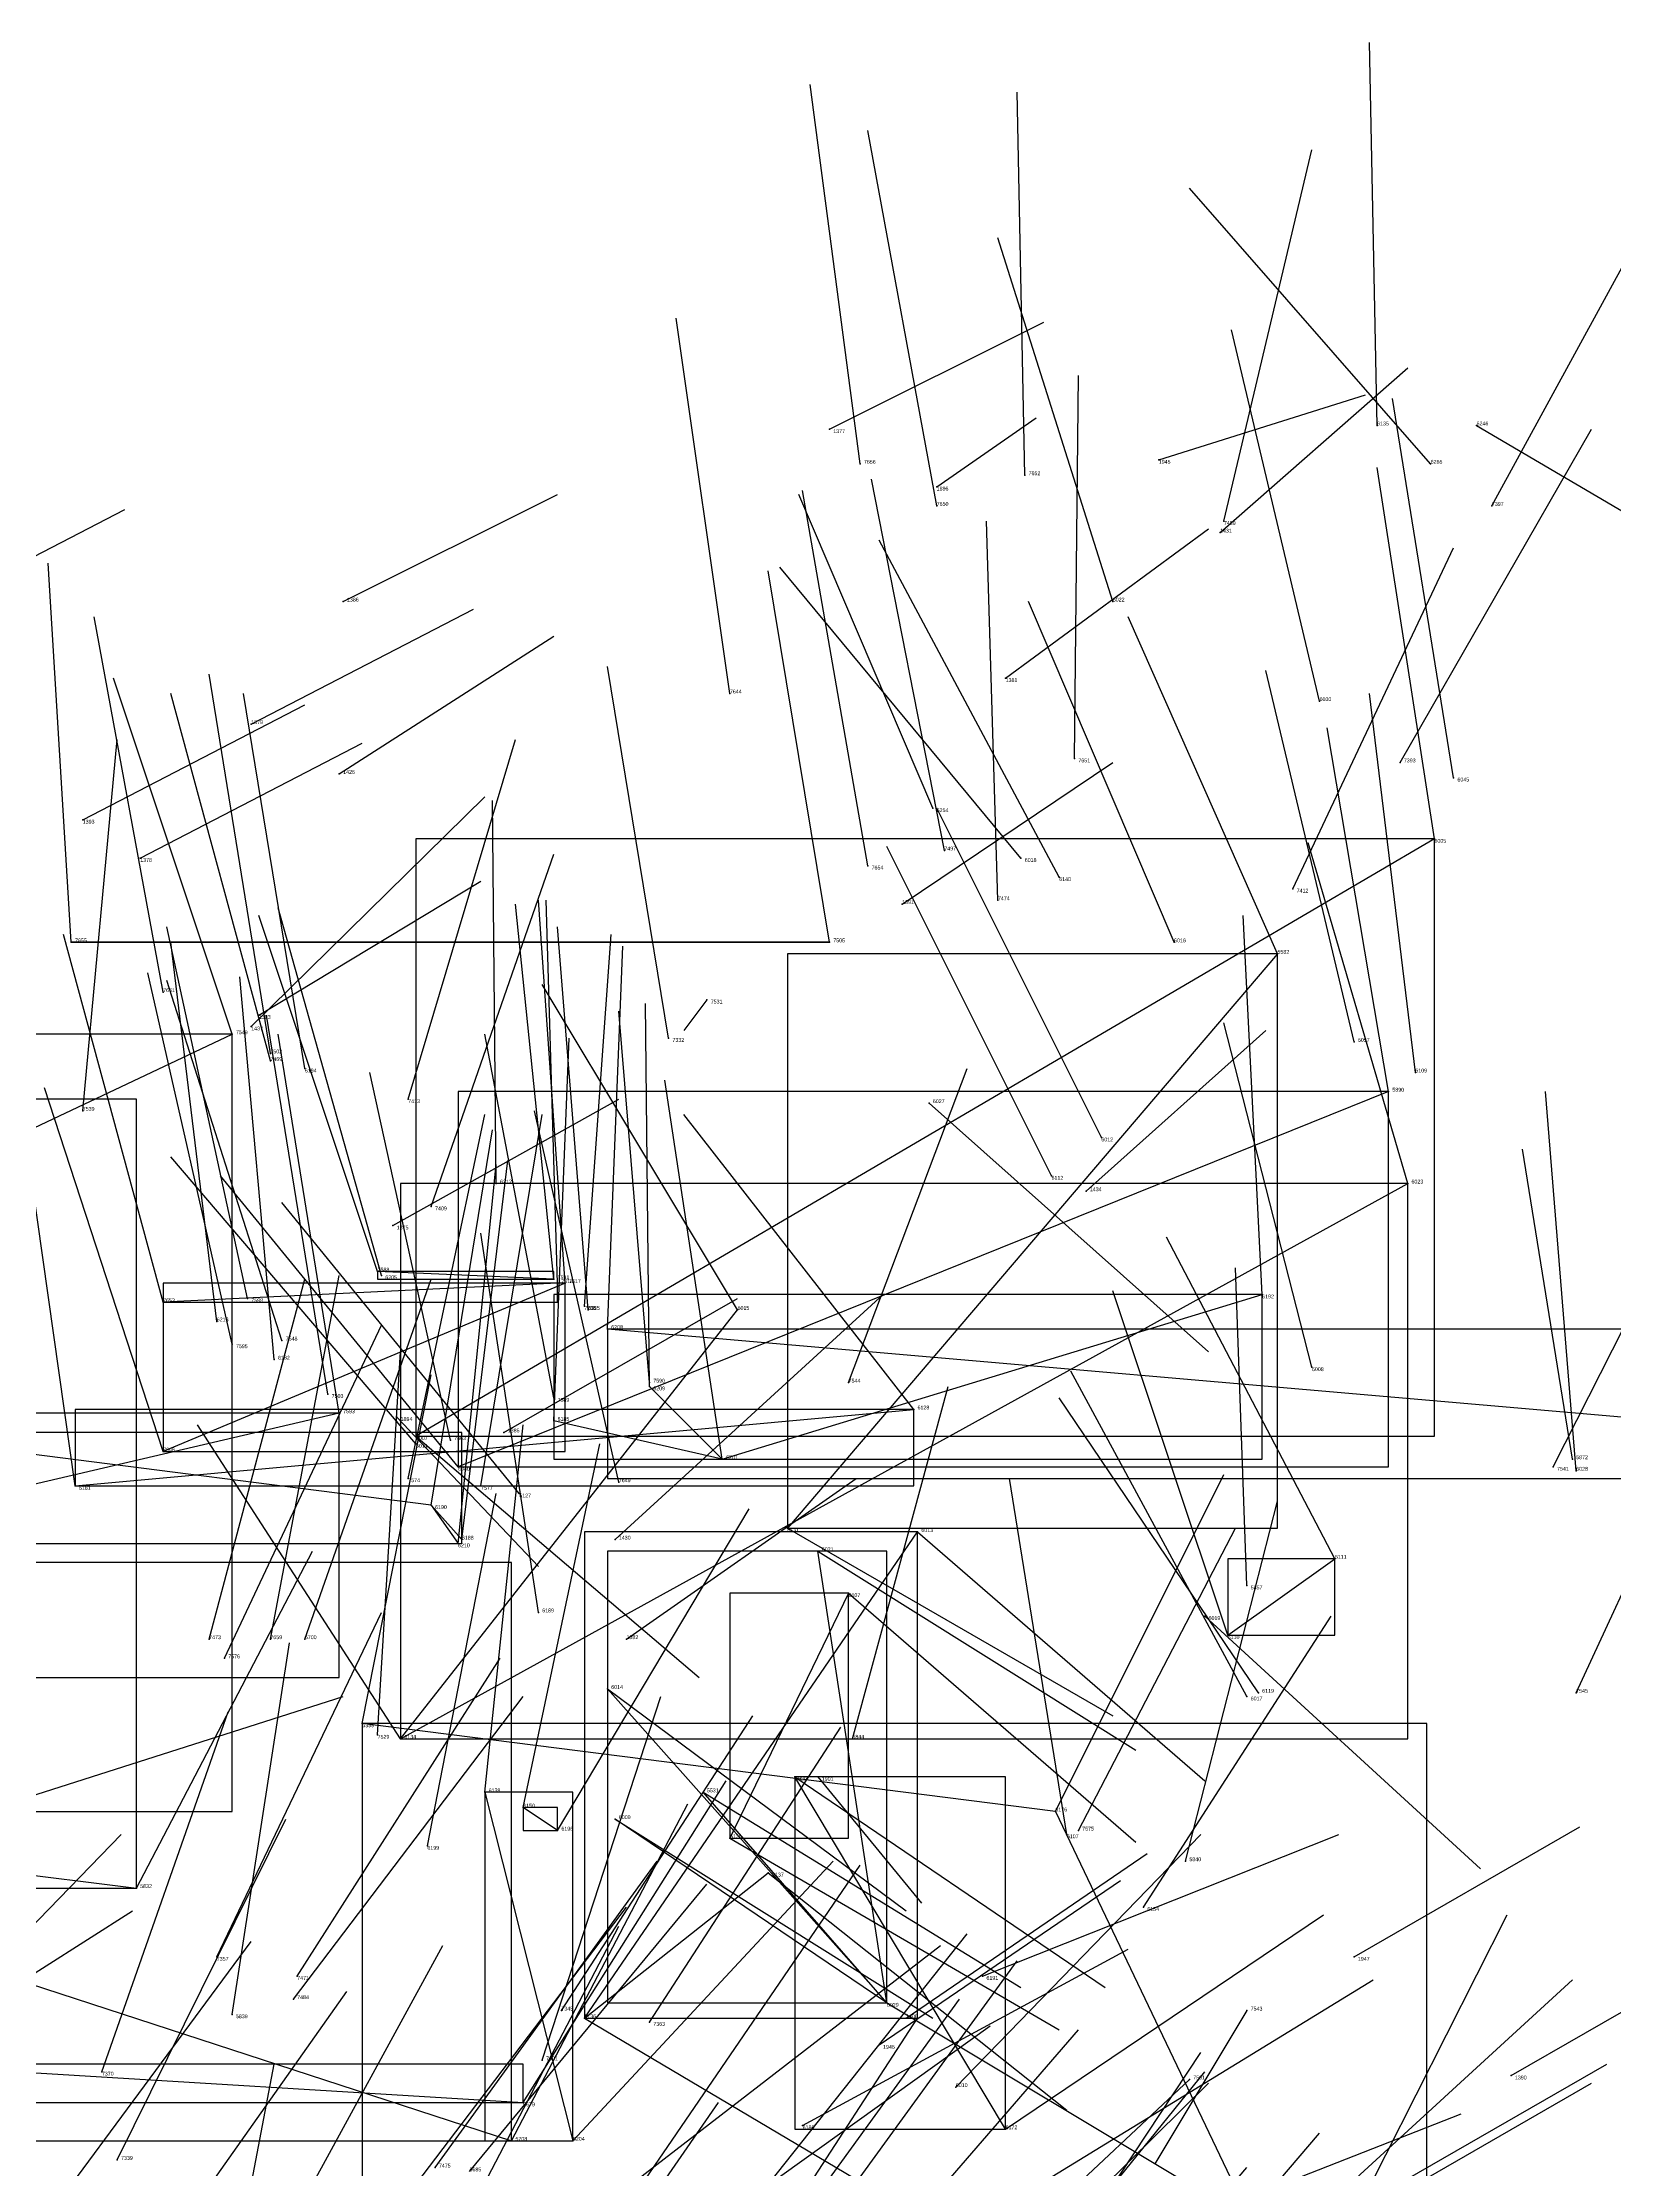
# Model space of a CAD drawing. Extents: x 59.1 to 70.8, y 600.3 to 605.1.
# Drawn here: x 66.531 to 66.941, y 604.543 to 605.099 of the extents above; entities that cross this region are included whole.
import ezdxf

# ---------------------------------------------------------------- set-up
doc = ezdxf.new("R2010")
doc.units = 0
for name, color, linetype in [('Clients', 3, 'CONTINUOUS'), ('Facilities', 3, 'CONTINUOUS'), ('Facilities_lines', 3, 'CONTINUOUS'), ('Min_max_boxes', 1, 'CONTINUOUS'), ('Normals', 1, 'CONTINUOUS'), ('Source_points', 5, 'CONTINUOUS'), ('Text', 3, 'CONTINUOUS')]:
    doc.layers.add(name, color=color, linetype=linetype)

msp = doc.modelspace()

# ---------------------------------------------------------------- linework, layer by layer
at = {"layer": 'Clients', "color": 5}
for p in [(66.736, 604.864, 458.919), (66.58, 604.84, 458.878), (66.887, 604.801, 457.676), (66.618, 604.778, 458.905), (66.562, 604.77, 459.117), (66.849, 604.772, 458.069), (66.712, 604.768, 457.969), (66.678, 604.763, 458.354), (66.689, 604.748, 458.277), (66.758, 604.742, 457.59), (66.664, 604.739, 458.343), (66.562, 604.731, 459.134), (66.628, 604.735, 457.861), (66.639, 604.727, 457.784), (66.725, 604.711, 457.749), (66.759, 604.71, 457.887), (66.639, 604.707, 458.282), (66.64, 604.708, 458.428), (66.733, 604.705, 457.818), (66.868, 604.703, 457.577), (66.678, 604.669, 457.972), (66.614, 604.66, 457.09), (66.703, 604.642, 457.814), (66.727, 604.646, 457.916), (66.656, 604.638, 457.341), (66.68, 604.635, 457.84), (66.71, 604.63, 457.738), (66.72, 604.621, 457.662), (66.555, 604.617, 453.558), (66.656, 604.561, 453.437), (66.653, 604.551, 453.489), (66.669, 604.551, 457.04)]:
    msp.add_point(p, dxfattribs=at)
at = {"layer": 'Facilities', "color": 3}
for p in [(66.736, 604.998, 451.329), (66.879, 604.999, 457.207), (66.905, 604.999, 456.737), (66.744, 604.989, 459.204), (66.822, 604.99, 451.217), (66.893, 604.989, 456.821), (66.764, 604.983, 449.391), (66.787, 604.986, 459.148), (66.764, 604.978, 459.133), (66.909, 604.978, 460.563), (66.838, 604.971, 451.616), (66.839, 604.974, 459.266), (66.609, 604.953, 451.269), (66.81, 604.953, 457.862), (66.782, 604.933, 451.39), (66.71, 604.929, 459.122), (66.864, 604.927, 457.802), (66.585, 604.921, 451.391), (66.8, 604.912, 459.073), (66.885, 604.911, 460.599), (66.608, 604.908, 451.47), (66.899, 604.907, 457.836), (66.763, 604.899, 456.828), (66.541, 604.896, 451.398), (66.766, 604.888, 458.997), (66.894, 604.891, 457.75), (66.556, 604.886, 451.32), (66.746, 604.884, 459.056), (66.786, 604.886, 457.786), (66.796, 604.881, 457.869), (66.857, 604.878, 460.451), (66.755, 604.874, 451.368), (66.78, 604.875, 459.036), (66.538, 604.864, 459.348), (66.826, 604.864, 457.723), (66.853, 604.861, 457.683), (66.562, 604.851, 459.279), (66.704, 604.849, 462.872), (66.585, 604.842, 451.929), (66.587, 604.845, 451.463), (66.694, 604.839, 458.846), (66.873, 604.838, 457.798), (66.59, 604.835, 458.478), (66.59, 604.833, 459.048), (66.599, 604.831, 458.405), (66.889, 604.83, 457.194), (66.541, 604.82, 462.613), (66.626, 604.823, 460.327), (66.762, 604.822, 457.715), (66.882, 604.825, 457.72), (66.807, 604.813, 457.676), (66.794, 604.803, 457.647), (66.649, 604.801, 458.264), (66.803, 604.799, 451.655), (66.632, 604.795, 460.306), (66.622, 604.79, 451.461), (66.619, 604.777, 458.116), (66.664, 604.776, 458.729), (66.584, 604.771, 458.677), (66.665, 604.775, 458.583), (66.667, 604.775, 458.509), (66.576, 604.765, 458.395), (66.672, 604.769, 458.801), (66.673, 604.768, 458.431), (66.58, 604.759, 458.56), (66.593, 604.76, 459.042), (66.591, 604.755, 458.161), (66.862, 604.753, 457.68), (66.689, 604.749, 458.859), (66.741, 604.749, 462.588), (66.605, 604.746, 458.482), (66.664, 604.745, 458.933), (66.608, 604.741, 458.517), (66.623, 604.74, 449.195), (66.628, 604.733, 457.941), (66.637, 604.734, 459.031), (66.651, 604.736, 451.434), (66.708, 604.729, 458.123), (66.925, 604.727, 462.645), (66.93, 604.729, 453.909), (66.931, 604.726, 457.866), (66.539, 604.722, 458.237), (66.626, 604.724, 462.088), (66.645, 604.722, 462.101), (66.655, 604.72, 457.711), (66.681, 604.723, 459.095), (66.632, 604.717, 458.359), (66.68, 604.708, 451.801), (66.741, 604.694, 457.889), (66.845, 604.696, 453.917), (66.66, 604.689, 458.127), (66.834, 604.688, 457.68), (66.574, 604.682, 459.552), (66.59, 604.682, 459.481), (66.599, 604.682, 454.266), (66.683, 604.682, 451.444), (66.84, 604.683, 457.536), (66.578, 604.677, 462.013), (66.845, 604.667, 457.74), (66.848, 604.668, 457.679), (66.931, 604.668, 462.524), (66.618, 604.657, 458.526), (66.624, 604.656, 457.645), (66.742, 604.656, 453.908), (66.646, 604.642, 457.417), (66.733, 604.646, 449.17), (66.795, 604.637, 457.285), (66.665, 604.632, 457.268), (66.798, 604.631, 457.57), (66.801, 604.632, 462.238), (66.631, 604.628, 457.097), (66.829, 604.624, 453.914), (66.818, 604.612, 457.49), (66.576, 604.599, 461.682), (66.873, 604.599, 451.257), (66.597, 604.594, 459.907), (66.776, 604.594, 457.102), (66.596, 604.588, 459.752), (66.751, 604.587, 457.504), (66.58, 604.584, 453.554), (66.666, 604.585, 461.951), (66.672, 604.583, 457.607), (66.689, 604.582, 461.956), (66.756, 604.583, 451.469), (66.845, 604.585, 462.682), (66.749, 604.576, 451.468), (66.661, 604.572, 458.521), (66.546, 604.569, 461.425), (66.769, 604.565, 457.425), (66.83, 604.567, 458.952), (66.914, 604.568, 451.202), (66.729, 604.555, 457.484), (66.782, 604.554, 457.277), (66.55, 604.546, 461.582), (66.633, 604.544, 459.668)]:
    msp.add_point(p, dxfattribs=at)
at = {"layer": 'Facilities_lines', "color": 3}
for p, q in [((66.894, 604.891, 457.75), (66.628, 604.735, 457.861)), ((66.538, 604.864, 459.348), (66.736, 604.864, 458.919)), ((66.853, 604.861, 457.683), (66.725, 604.711, 457.749)), ((66.15, 604.637, 458.884), (66.58, 604.84, 458.878)), ((66.882, 604.825, 457.72), (66.639, 604.727, 457.784)), ((66.624, 604.656, 457.645), (66.887, 604.801, 457.676)), ((66.664, 604.776, 458.729), (66.618, 604.778, 458.905)), ((66.667, 604.775, 458.509), (66.562, 604.731, 459.134)), ((66.665, 604.775, 458.583), (66.562, 604.77, 459.117)), ((66.708, 604.729, 458.123), (66.849, 604.772, 458.069)), ((66.624, 604.656, 457.645), (66.712, 604.768, 457.969)), ((67.127, 604.724, 458.136), (66.678, 604.763, 458.354)), ((66.708, 604.729, 458.123), (66.689, 604.748, 458.277)), ((66.539, 604.722, 458.237), (66.758, 604.742, 457.59)), ((66.608, 604.741, 458.517), (66.312, 604.672, 458.469)), ((66.708, 604.729, 458.123), (66.664, 604.739, 458.343)), ((66.632, 604.717, 458.359), (66.483, 604.736, 458.303)), ((66.632, 604.717, 458.359), (66.64, 604.708, 458.428)), ((66.632, 604.717, 458.359), (66.639, 604.707, 458.282)), ((66.672, 604.583, 457.607), (66.759, 604.71, 457.887)), ((66.751, 604.587, 457.504), (66.733, 604.705, 457.818)), ((66.84, 604.683, 457.536), (66.868, 604.703, 457.577)), ((66.19, 604.702, 453.788), (66.653, 604.551, 453.489)), ((66.741, 604.694, 457.889), (66.71, 604.63, 457.738)), ((66.751, 604.587, 457.504), (66.678, 604.669, 457.972)), ((66.795, 604.637, 457.285), (66.614, 604.66, 457.09)), ((66.23, 604.657, 453.859), (66.555, 604.617, 453.558)), ((66.646, 604.642, 457.417), (66.669, 604.551, 457.04)), ((66.751, 604.587, 457.504), (66.703, 604.642, 457.814)), ((66.782, 604.554, 457.277), (66.727, 604.646, 457.916)), ((66.665, 604.632, 457.268), (66.656, 604.638, 457.341)), ((66.795, 604.637, 457.285), (66.892, 604.434, 456.658)), ((66.751, 604.587, 457.504), (66.68, 604.635, 457.84)), ((66.672, 604.583, 457.607), (66.72, 604.621, 457.662)), ((66.491, 604.571, 453.6), (66.656, 604.561, 453.437))]:
    msp.add_line(p, q, dxfattribs=at)
at = {"layer": 'Min_max_boxes', "color": 1}
for p, q in [((66.894, 604.891, 457.75), (66.628, 604.891, 457.75)), ((66.628, 604.891, 457.75), (66.628, 604.735, 457.75)), ((66.894, 604.891, 457.861), (66.628, 604.891, 457.861)), ((66.628, 604.891, 457.861), (66.628, 604.735, 457.861)), ((66.628, 604.891, 457.75), (66.628, 604.891, 457.861)), ((66.894, 604.735, 457.75), (66.894, 604.891, 457.75)), ((66.894, 604.735, 457.861), (66.894, 604.891, 457.861)), ((66.894, 604.891, 457.75), (66.894, 604.891, 457.861)), ((66.538, 604.864, 458.919), (66.736, 604.864, 458.919)), ((66.736, 604.864, 458.919), (66.538, 604.864, 458.919)), ((66.538, 604.864, 458.919), (66.538, 604.864, 458.919)), ((66.538, 604.864, 459.348), (66.736, 604.864, 459.348)), ((66.736, 604.864, 459.348), (66.538, 604.864, 459.348)), ((66.538, 604.864, 459.348), (66.538, 604.864, 459.348)), ((66.538, 604.864, 458.919), (66.538, 604.864, 459.348)), ((66.538, 604.864, 458.919), (66.538, 604.864, 459.348)), ((66.736, 604.864, 458.919), (66.736, 604.864, 458.919)), ((66.736, 604.864, 459.348), (66.736, 604.864, 459.348)), ((66.736, 604.864, 458.919), (66.736, 604.864, 459.348)), ((66.736, 604.864, 458.919), (66.736, 604.864, 459.348)), ((66.853, 604.861, 457.683), (66.725, 604.861, 457.683)), ((66.725, 604.861, 457.683), (66.725, 604.711, 457.683)), ((66.853, 604.861, 457.749), (66.725, 604.861, 457.749)), ((66.725, 604.861, 457.749), (66.725, 604.711, 457.749)), ((66.725, 604.861, 457.683), (66.725, 604.861, 457.749)), ((66.853, 604.711, 457.683), (66.853, 604.861, 457.683)), ((66.853, 604.711, 457.749), (66.853, 604.861, 457.749)), ((66.853, 604.861, 457.683), (66.853, 604.861, 457.749)), ((66.58, 604.84, 458.878), (66.15, 604.84, 458.878)), ((66.58, 604.84, 458.884), (66.15, 604.84, 458.884)), ((66.58, 604.637, 458.878), (66.58, 604.84, 458.878)), ((66.58, 604.637, 458.884), (66.58, 604.84, 458.884)), ((66.58, 604.84, 458.878), (66.58, 604.84, 458.884)), ((66.555, 604.823, 453.558), (66.075, 604.823, 453.558)), ((66.555, 604.823, 453.934), (66.075, 604.823, 453.934)), ((66.555, 604.617, 453.558), (66.555, 604.823, 453.558)), ((66.555, 604.617, 453.934), (66.555, 604.823, 453.934)), ((66.555, 604.823, 453.558), (66.555, 604.823, 453.934)), ((66.882, 604.825, 457.72), (66.639, 604.825, 457.72)), ((66.639, 604.825, 457.72), (66.639, 604.727, 457.72)), ((66.882, 604.825, 457.784), (66.639, 604.825, 457.784)), ((66.639, 604.825, 457.784), (66.639, 604.727, 457.784)), ((66.639, 604.825, 457.72), (66.639, 604.825, 457.784)), ((66.882, 604.727, 457.72), (66.882, 604.825, 457.72)), ((66.882, 604.727, 457.784), (66.882, 604.825, 457.784)), ((66.882, 604.825, 457.72), (66.882, 604.825, 457.784)), ((66.887, 604.801, 457.645), (66.624, 604.801, 457.645)), ((66.624, 604.801, 457.645), (66.624, 604.656, 457.645)), ((66.887, 604.801, 457.969), (66.624, 604.801, 457.969)), ((66.624, 604.801, 457.969), (66.624, 604.656, 457.969)), ((66.624, 604.801, 457.645), (66.624, 604.801, 457.969)), ((66.887, 604.656, 457.645), (66.887, 604.801, 457.645)), ((66.887, 604.656, 457.969), (66.887, 604.801, 457.969)), ((66.887, 604.801, 457.645), (66.887, 604.801, 457.969)), ((66.664, 604.778, 458.729), (66.618, 604.778, 458.729)), ((66.618, 604.778, 458.729), (66.618, 604.776, 458.729)), ((66.664, 604.778, 458.905), (66.618, 604.778, 458.905)), ((66.618, 604.778, 458.905), (66.618, 604.776, 458.905)), ((66.618, 604.778, 458.729), (66.618, 604.778, 458.905)), ((66.618, 604.776, 458.729), (66.664, 604.776, 458.729)), ((66.618, 604.776, 458.905), (66.664, 604.776, 458.905)), ((66.618, 604.776, 458.729), (66.618, 604.776, 458.905)), ((66.664, 604.776, 458.729), (66.664, 604.778, 458.729)), ((66.664, 604.776, 458.905), (66.664, 604.778, 458.905)), ((66.664, 604.778, 458.729), (66.664, 604.778, 458.905)), ((66.664, 604.776, 458.729), (66.664, 604.776, 458.905)), ((66.667, 604.775, 458.509), (66.562, 604.775, 458.509)), ((66.562, 604.775, 458.509), (66.562, 604.731, 458.509)), ((66.667, 604.775, 459.134), (66.562, 604.775, 459.134)), ((66.562, 604.775, 459.134), (66.562, 604.731, 459.134)), ((66.562, 604.775, 458.509), (66.562, 604.775, 459.134)), ((66.665, 604.775, 458.583), (66.562, 604.775, 458.583)), ((66.562, 604.775, 458.583), (66.562, 604.77, 458.583)), ((66.665, 604.775, 459.117), (66.562, 604.775, 459.117)), ((66.562, 604.775, 459.117), (66.562, 604.77, 459.117)), ((66.562, 604.775, 458.583), (66.562, 604.775, 459.117)), ((66.562, 604.77, 458.583), (66.665, 604.77, 458.583)), ((66.562, 604.77, 459.117), (66.665, 604.77, 459.117)), ((66.562, 604.77, 458.583), (66.562, 604.77, 459.117)), ((66.849, 604.772, 458.069), (66.664, 604.772, 458.069)), ((66.664, 604.772, 458.069), (66.664, 604.729, 458.069)), ((66.849, 604.772, 458.343), (66.664, 604.772, 458.343)), ((66.664, 604.772, 458.343), (66.664, 604.729, 458.343)), ((66.664, 604.772, 458.069), (66.664, 604.772, 458.343)), ((66.665, 604.77, 458.583), (66.665, 604.775, 458.583)), ((66.665, 604.77, 459.117), (66.665, 604.775, 459.117)), ((66.665, 604.775, 458.583), (66.665, 604.775, 459.117)), ((66.665, 604.77, 458.583), (66.665, 604.77, 459.117)), ((66.667, 604.731, 458.509), (66.667, 604.775, 458.509)), ((66.667, 604.731, 459.134), (66.667, 604.775, 459.134)), ((66.667, 604.775, 458.509), (66.667, 604.775, 459.134)), ((66.849, 604.729, 458.069), (66.849, 604.772, 458.069)), ((66.849, 604.729, 458.343), (66.849, 604.772, 458.343)), ((66.849, 604.772, 458.069), (66.849, 604.772, 458.343)), ((67.127, 604.763, 458.136), (66.678, 604.763, 458.136)), ((66.678, 604.763, 458.136), (66.678, 604.724, 458.136)), ((67.127, 604.763, 458.354), (66.678, 604.763, 458.354)), ((66.678, 604.763, 458.354), (66.678, 604.724, 458.354)), ((66.678, 604.763, 458.136), (66.678, 604.763, 458.354)), ((66.758, 604.742, 457.59), (66.539, 604.742, 457.59)), ((66.539, 604.742, 457.59), (66.539, 604.722, 457.59)), ((66.758, 604.742, 458.237), (66.539, 604.742, 458.237)), ((66.539, 604.742, 458.237), (66.539, 604.722, 458.237)), ((66.539, 604.742, 457.59), (66.539, 604.742, 458.237)), ((66.758, 604.722, 457.59), (66.758, 604.742, 457.59)), ((66.758, 604.722, 458.237), (66.758, 604.742, 458.237)), ((66.758, 604.742, 457.59), (66.758, 604.742, 458.237)), ((66.608, 604.741, 458.469), (66.312, 604.741, 458.469)), ((66.608, 604.741, 458.517), (66.312, 604.741, 458.517)), ((66.608, 604.672, 458.469), (66.608, 604.741, 458.469)), ((66.608, 604.672, 458.517), (66.608, 604.741, 458.517)), ((66.608, 604.741, 458.469), (66.608, 604.741, 458.517)), ((66.64, 604.736, 458.282), (66.483, 604.736, 458.282)), ((66.64, 604.736, 458.428), (66.483, 604.736, 458.428)), ((66.562, 604.731, 458.509), (66.667, 604.731, 458.509)), ((66.562, 604.731, 459.134), (66.667, 604.731, 459.134)), ((66.562, 604.731, 458.509), (66.562, 604.731, 459.134)), ((66.628, 604.735, 457.75), (66.894, 604.735, 457.75)), ((66.628, 604.735, 457.861), (66.894, 604.735, 457.861)), ((66.628, 604.735, 457.75), (66.628, 604.735, 457.861)), ((66.64, 604.707, 458.282), (66.64, 604.736, 458.282)), ((66.64, 604.707, 458.428), (66.64, 604.736, 458.428)), ((66.64, 604.736, 458.282), (66.64, 604.736, 458.428)), ((66.667, 604.731, 458.509), (66.667, 604.731, 459.134)), ((66.894, 604.735, 457.75), (66.894, 604.735, 457.861)), ((66.639, 604.727, 457.72), (66.882, 604.727, 457.72)), ((66.639, 604.727, 457.784), (66.882, 604.727, 457.784)), ((66.639, 604.727, 457.72), (66.639, 604.727, 457.784)), ((66.664, 604.729, 458.069), (66.849, 604.729, 458.069)), ((66.664, 604.729, 458.343), (66.849, 604.729, 458.343)), ((66.664, 604.729, 458.069), (66.664, 604.729, 458.343)), ((66.849, 604.729, 458.069), (66.849, 604.729, 458.343)), ((66.882, 604.727, 457.72), (66.882, 604.727, 457.784)), ((66.539, 604.722, 457.59), (66.758, 604.722, 457.59)), ((66.539, 604.722, 458.237), (66.758, 604.722, 458.237)), ((66.539, 604.722, 457.59), (66.539, 604.722, 458.237)), ((66.678, 604.724, 458.136), (67.127, 604.724, 458.136)), ((66.678, 604.724, 458.354), (67.127, 604.724, 458.354)), ((66.678, 604.724, 458.136), (66.678, 604.724, 458.354)), ((66.758, 604.722, 457.59), (66.758, 604.722, 458.237)), ((66.759, 604.71, 457.607), (66.672, 604.71, 457.607)), ((66.672, 604.71, 457.607), (66.672, 604.583, 457.607)), ((66.759, 604.71, 457.887), (66.672, 604.71, 457.887)), ((66.672, 604.71, 457.887), (66.672, 604.583, 457.887)), ((66.672, 604.71, 457.607), (66.672, 604.71, 457.887)), ((66.725, 604.711, 457.683), (66.853, 604.711, 457.683)), ((66.725, 604.711, 457.749), (66.853, 604.711, 457.749)), ((66.725, 604.711, 457.683), (66.725, 604.711, 457.749)), ((66.759, 604.583, 457.607), (66.759, 604.71, 457.607)), ((66.759, 604.583, 457.887), (66.759, 604.71, 457.887)), ((66.759, 604.71, 457.607), (66.759, 604.71, 457.887)), ((66.853, 604.711, 457.683), (66.853, 604.711, 457.749)), ((66.483, 604.707, 458.282), (66.64, 604.707, 458.282)), ((66.483, 604.707, 458.428), (66.64, 604.707, 458.428)), ((66.64, 604.707, 458.282), (66.64, 604.707, 458.428)), ((66.751, 604.705, 457.504), (66.678, 604.705, 457.504)), ((66.678, 604.705, 457.504), (66.678, 604.587, 457.504)), ((66.751, 604.705, 457.972), (66.678, 604.705, 457.972)), ((66.678, 604.705, 457.972), (66.678, 604.587, 457.972)), ((66.678, 604.705, 457.504), (66.678, 604.705, 457.972)), ((66.751, 604.587, 457.504), (66.751, 604.705, 457.504)), ((66.751, 604.587, 457.972), (66.751, 604.705, 457.972)), ((66.751, 604.705, 457.504), (66.751, 604.705, 457.972)), ((66.868, 604.703, 457.536), (66.84, 604.703, 457.536)), ((66.84, 604.703, 457.536), (66.84, 604.683, 457.536)), ((66.868, 604.703, 457.577), (66.84, 604.703, 457.577)), ((66.84, 604.703, 457.577), (66.84, 604.683, 457.577)), ((66.84, 604.703, 457.536), (66.84, 604.703, 457.577)), ((66.868, 604.683, 457.536), (66.868, 604.703, 457.536)), ((66.868, 604.683, 457.577), (66.868, 604.703, 457.577)), ((66.868, 604.703, 457.536), (66.868, 604.703, 457.577)), ((66.653, 604.702, 453.489), (66.19, 604.702, 453.489)), ((66.653, 604.702, 453.788), (66.19, 604.702, 453.788)), ((66.653, 604.551, 453.489), (66.653, 604.702, 453.489)), ((66.653, 604.551, 453.788), (66.653, 604.702, 453.788)), ((66.653, 604.702, 453.489), (66.653, 604.702, 453.788)), ((66.741, 604.694, 457.738), (66.71, 604.694, 457.738)), ((66.71, 604.694, 457.738), (66.71, 604.63, 457.738)), ((66.741, 604.694, 457.889), (66.71, 604.694, 457.889)), ((66.71, 604.694, 457.889), (66.71, 604.63, 457.889)), ((66.71, 604.694, 457.738), (66.71, 604.694, 457.889)), ((66.741, 604.63, 457.738), (66.741, 604.694, 457.738)), ((66.741, 604.63, 457.889), (66.741, 604.694, 457.889)), ((66.741, 604.694, 457.738), (66.741, 604.694, 457.889)), ((66.84, 604.683, 457.536), (66.868, 604.683, 457.536)), ((66.84, 604.683, 457.577), (66.868, 604.683, 457.577)), ((66.84, 604.683, 457.536), (66.84, 604.683, 457.577)), ((66.868, 604.683, 457.536), (66.868, 604.683, 457.577)), ((66.312, 604.672, 458.469), (66.608, 604.672, 458.469)), ((66.312, 604.672, 458.517), (66.608, 604.672, 458.517)), ((66.608, 604.672, 458.469), (66.608, 604.672, 458.517)), ((66.892, 604.66, 456.658), (66.614, 604.66, 456.658)), ((66.614, 604.66, 456.658), (66.614, 604.434, 456.658)), ((66.892, 604.66, 457.285), (66.614, 604.66, 457.285)), ((66.614, 604.66, 457.285), (66.614, 604.434, 457.285)), ((66.614, 604.66, 456.658), (66.614, 604.66, 457.285)), ((66.892, 604.434, 456.658), (66.892, 604.66, 456.658)), ((66.892, 604.434, 457.285), (66.892, 604.66, 457.285)), ((66.892, 604.66, 456.658), (66.892, 604.66, 457.285)), ((66.624, 604.656, 457.645), (66.887, 604.656, 457.645)), ((66.624, 604.656, 457.969), (66.887, 604.656, 457.969)), ((66.624, 604.656, 457.645), (66.624, 604.656, 457.969)), ((66.887, 604.656, 457.645), (66.887, 604.656, 457.969)), ((66.669, 604.642, 457.04), (66.646, 604.642, 457.04)), ((66.646, 604.642, 457.04), (66.646, 604.551, 457.04)), ((66.669, 604.642, 457.417), (66.646, 604.642, 457.417)), ((66.646, 604.642, 457.417), (66.646, 604.551, 457.417)), ((66.646, 604.642, 457.04), (66.646, 604.642, 457.417)), ((66.669, 604.551, 457.04), (66.669, 604.642, 457.04)), ((66.669, 604.551, 457.417), (66.669, 604.642, 457.417)), ((66.669, 604.642, 457.04), (66.669, 604.642, 457.417)), ((66.782, 604.646, 457.277), (66.727, 604.646, 457.277)), ((66.727, 604.646, 457.277), (66.727, 604.554, 457.277)), ((66.782, 604.646, 457.916), (66.727, 604.646, 457.916)), ((66.727, 604.646, 457.916), (66.727, 604.554, 457.916)), ((66.727, 604.646, 457.277), (66.727, 604.646, 457.916)), ((66.782, 604.554, 457.277), (66.782, 604.646, 457.277)), ((66.782, 604.554, 457.916), (66.782, 604.646, 457.916)), ((66.782, 604.646, 457.277), (66.782, 604.646, 457.916)), ((66.15, 604.637, 458.878), (66.58, 604.637, 458.878)), ((66.15, 604.637, 458.884), (66.58, 604.637, 458.884)), ((66.58, 604.637, 458.878), (66.58, 604.637, 458.884)), ((66.665, 604.638, 457.268), (66.656, 604.638, 457.268)), ((66.656, 604.638, 457.268), (66.656, 604.632, 457.268)), ((66.665, 604.638, 457.341), (66.656, 604.638, 457.341)), ((66.656, 604.638, 457.341), (66.656, 604.632, 457.341)), ((66.656, 604.638, 457.268), (66.656, 604.638, 457.341)), ((66.665, 604.632, 457.268), (66.665, 604.638, 457.268)), ((66.665, 604.632, 457.341), (66.665, 604.638, 457.341)), ((66.665, 604.638, 457.268), (66.665, 604.638, 457.341)), ((66.656, 604.632, 457.268), (66.665, 604.632, 457.268)), ((66.656, 604.632, 457.341), (66.665, 604.632, 457.341)), ((66.656, 604.632, 457.268), (66.656, 604.632, 457.341)), ((66.665, 604.632, 457.268), (66.665, 604.632, 457.341)), ((66.71, 604.63, 457.738), (66.741, 604.63, 457.738)), ((66.71, 604.63, 457.889), (66.741, 604.63, 457.889)), ((66.71, 604.63, 457.738), (66.71, 604.63, 457.889)), ((66.741, 604.63, 457.738), (66.741, 604.63, 457.889)), ((66.075, 604.617, 453.558), (66.555, 604.617, 453.558)), ((66.075, 604.617, 453.934), (66.555, 604.617, 453.934)), ((66.555, 604.617, 453.558), (66.555, 604.617, 453.934)), ((66.678, 604.587, 457.504), (66.751, 604.587, 457.504)), ((66.678, 604.587, 457.972), (66.751, 604.587, 457.972)), ((66.678, 604.587, 457.504), (66.678, 604.587, 457.972)), ((66.751, 604.587, 457.504), (66.751, 604.587, 457.972)), ((66.672, 604.583, 457.607), (66.759, 604.583, 457.607)), ((66.672, 604.583, 457.887), (66.759, 604.583, 457.887)), ((66.672, 604.583, 457.607), (66.672, 604.583, 457.887)), ((66.759, 604.583, 457.607), (66.759, 604.583, 457.887)), ((66.656, 604.571, 453.437), (66.491, 604.571, 453.437)), ((66.656, 604.571, 453.6), (66.491, 604.571, 453.6)), ((66.656, 604.561, 453.437), (66.656, 604.571, 453.437)), ((66.656, 604.561, 453.6), (66.656, 604.571, 453.6)), ((66.656, 604.571, 453.437), (66.656, 604.571, 453.6)), ((66.491, 604.561, 453.437), (66.656, 604.561, 453.437)), ((66.491, 604.561, 453.6), (66.656, 604.561, 453.6)), ((66.656, 604.561, 453.437), (66.656, 604.561, 453.6)), ((66.727, 604.554, 457.277), (66.782, 604.554, 457.277)), ((66.727, 604.554, 457.916), (66.782, 604.554, 457.916)), ((66.727, 604.554, 457.277), (66.727, 604.554, 457.916)), ((66.782, 604.554, 457.277), (66.782, 604.554, 457.916)), ((66.19, 604.551, 453.489), (66.653, 604.551, 453.489)), ((66.19, 604.551, 453.788), (66.653, 604.551, 453.788)), ((66.646, 604.551, 457.04), (66.669, 604.551, 457.04)), ((66.646, 604.551, 457.417), (66.669, 604.551, 457.417)), ((66.646, 604.551, 457.04), (66.646, 604.551, 457.417)), ((66.653, 604.551, 453.489), (66.653, 604.551, 453.788)), ((66.669, 604.551, 457.04), (66.669, 604.551, 457.417))]:
    msp.add_line(p, q, dxfattribs=at)
at = {"layer": 'Normals', "color": 1}
for p, q in [((66.879, 604.999, 457.207), (66.877, 605.099, 457.207)), ((66.744, 604.989, 459.204), (66.731, 605.088, 459.193)), ((66.787, 604.986, 459.148), (66.785, 605.086, 459.138)), ((66.764, 604.978, 459.133), (66.746, 605.076, 459.122)), ((66.839, 604.974, 459.266), (66.862, 605.071, 459.277)), ((66.909, 604.978, 460.563), (66.957, 605.066, 460.559)), ((66.893, 604.989, 456.821), (66.83, 605.061, 456.791)), ((66.81, 604.953, 457.862), (66.78, 605.048, 457.856)), ((66.71, 604.929, 459.122), (66.696, 605.027, 459.11)), ((66.736, 604.998, 451.329), (66.792, 605.026, 451.407)), ((66.864, 604.927, 457.802), (66.841, 605.024, 457.792)), ((66.838, 604.971, 451.616), (66.887, 605.014, 451.692)), ((66.8, 604.912, 459.073), (66.801, 605.012, 459.064)), ((66.822, 604.99, 451.217), (66.876, 605.007, 451.3)), ((66.899, 604.907, 457.836), (66.883, 605.006, 457.837)), ((66.764, 604.983, 449.391), (66.79, 605.001, 449.486)), ((66.885, 604.911, 460.599), (66.935, 604.998, 460.599)), ((66.905, 604.999, 456.737), (66.99, 604.949, 456.752)), ((66.894, 604.891, 457.75), (66.879, 604.988, 457.731)), ((66.609, 604.953, 451.269), (66.665, 604.981, 451.347)), ((66.763, 604.899, 456.828), (66.728, 604.981, 456.782)), ((66.746, 604.884, 459.056), (66.729, 604.982, 459.045)), ((66.766, 604.888, 458.997), (66.747, 604.985, 458.981)), ((66.494, 604.947, 451.402), (66.552, 604.977, 451.477)), ((66.78, 604.875, 459.036), (66.777, 604.974, 459.023)), ((66.782, 604.933, 451.39), (66.835, 604.972, 451.466)), ((66.796, 604.881, 457.869), (66.749, 604.969, 457.862)), ((66.857, 604.878, 460.451), (66.899, 604.967, 460.435)), ((66.538, 604.864, 459.348), (66.532, 604.963, 459.362)), ((66.736, 604.864, 458.919), (66.72, 604.961, 458.899)), ((66.786, 604.886, 457.786), (66.723, 604.962, 457.77)), ((66.826, 604.864, 457.723), (66.788, 604.953, 457.698)), ((66.562, 604.851, 459.279), (66.544, 604.949, 459.277)), ((66.585, 604.921, 451.391), (66.643, 604.951, 451.466)), ((66.853, 604.861, 457.683), (66.814, 604.949, 457.655)), ((66.608, 604.908, 451.47), (66.664, 604.944, 451.544)), ((66.58, 604.84, 458.878), (66.549, 604.933, 458.859)), ((66.59, 604.835, 458.478), (66.574, 604.934, 458.473)), ((66.694, 604.839, 458.846), (66.678, 604.936, 458.826)), ((66.873, 604.838, 457.798), (66.85, 604.935, 457.788)), ((66.541, 604.896, 451.398), (66.599, 604.926, 451.473)), ((66.59, 604.833, 459.048), (66.564, 604.929, 459.034)), ((66.599, 604.831, 458.405), (66.583, 604.929, 458.397)), ((66.889, 604.83, 457.194), (66.877, 604.929, 457.193)), ((66.882, 604.825, 457.72), (66.866, 604.92, 457.692)), ((66.541, 604.82, 462.613), (66.55, 604.917, 462.589)), ((66.556, 604.886, 451.32), (66.614, 604.916, 451.395)), ((66.626, 604.823, 460.327), (66.654, 604.917, 460.309)), ((66.755, 604.874, 451.368), (66.81, 604.911, 451.443)), ((66.585, 604.842, 451.929), (66.646, 604.902, 451.981)), ((66.649, 604.801, 458.264), (66.648, 604.901, 458.267)), ((66.807, 604.813, 457.676), (66.764, 604.899, 457.65)), ((66.632, 604.795, 460.306), (66.664, 604.887, 460.282)), ((66.794, 604.803, 457.647), (66.751, 604.889, 457.621)), ((66.887, 604.801, 457.676), (66.861, 604.89, 457.639)), ((66.587, 604.845, 451.463), (66.645, 604.88, 451.537)), ((66.618, 604.778, 458.905), (66.587, 604.871, 458.884)), ((66.619, 604.777, 458.116), (66.592, 604.873, 458.112)), ((66.664, 604.776, 458.729), (66.654, 604.874, 458.715)), ((66.667, 604.775, 458.509), (66.66, 604.875, 458.506)), ((66.665, 604.775, 458.583), (66.662, 604.875, 458.575)), ((66.849, 604.772, 458.069), (66.844, 604.871, 458.079)), ((66.562, 604.77, 459.117), (66.536, 604.866, 459.106)), ((66.584, 604.771, 458.677), (66.563, 604.868, 458.67)), ((66.576, 604.765, 458.395), (66.564, 604.864, 458.392)), ((66.673, 604.768, 458.431), (66.665, 604.868, 458.428)), ((66.672, 604.769, 458.801), (66.679, 604.866, 458.779)), ((66.678, 604.763, 458.354), (66.682, 604.863, 458.358)), ((66.58, 604.759, 458.56), (66.558, 604.856, 458.552)), ((66.593, 604.76, 459.042), (66.563, 604.854, 459.027)), ((66.591, 604.755, 458.161), (66.582, 604.855, 458.164)), ((66.712, 604.768, 457.969), (66.661, 604.853, 457.961)), ((66.689, 604.748, 458.277), (66.688, 604.848, 458.278)), ((66.704, 604.849, 462.872), (66.698, 604.841, 462.971)), ((66.605, 604.746, 458.482), (66.589, 604.845, 458.477)), ((66.689, 604.749, 458.859), (66.681, 604.846, 458.835)), ((66.862, 604.753, 457.68), (66.839, 604.843, 457.643)), ((66.608, 604.741, 458.517), (66.592, 604.84, 458.514)), ((66.664, 604.745, 458.933), (66.646, 604.84, 458.906)), ((66.664, 604.739, 458.343), (66.668, 604.839, 458.345)), ((66.803, 604.799, 451.655), (66.85, 604.841, 451.732)), ((66.741, 604.749, 462.588), (66.772, 604.831, 462.54)), ((66.562, 604.731, 459.134), (66.531, 604.826, 459.124)), ((66.637, 604.734, 459.031), (66.616, 604.83, 459.011)), ((66.708, 604.729, 458.123), (66.693, 604.828, 458.123)), ((66.539, 604.722, 458.237), (66.525, 604.821, 458.236)), ((66.622, 604.79, 451.461), (66.681, 604.823, 451.535)), ((66.681, 604.723, 459.095), (66.659, 604.82, 459.082)), ((66.762, 604.822, 457.715), (66.835, 604.757, 457.735)), ((66.931, 604.726, 457.866), (66.923, 604.825, 457.875)), ((66.626, 604.724, 462.088), (66.646, 604.819, 462.063)), ((66.632, 604.717, 458.359), (66.648, 604.815, 458.366)), ((66.645, 604.722, 462.101), (66.661, 604.819, 462.082)), ((66.758, 604.742, 457.59), (66.698, 604.819, 457.568)), ((66.93, 604.729, 453.909), (66.917, 604.81, 453.851)), ((66.628, 604.733, 457.941), (66.564, 604.808, 457.925)), ((66.639, 604.727, 457.784), (66.577, 604.803, 457.766)), ((66.639, 604.707, 458.282), (66.649, 604.806, 458.287)), ((66.64, 604.708, 458.428), (66.652, 604.807, 458.432)), ((66.925, 604.727, 462.645), (66.966, 604.808, 462.604)), ((66.655, 604.72, 457.711), (66.593, 604.796, 457.693)), ((66.66, 604.689, 458.127), (66.645, 604.788, 458.128)), ((66.868, 604.703, 457.577), (66.824, 604.787, 457.546)), ((66.574, 604.682, 459.552), (66.599, 604.776, 459.574)), ((66.59, 604.682, 459.481), (66.608, 604.777, 459.505)), ((66.599, 604.682, 454.266), (66.632, 604.776, 454.257)), ((66.845, 604.696, 453.917), (66.842, 604.779, 453.861)), ((66.651, 604.736, 451.434), (66.712, 604.771, 451.505)), ((66.68, 604.708, 451.801), (66.75, 604.772, 451.833)), ((66.84, 604.683, 457.536), (66.81, 604.773, 457.503)), ((66.578, 604.677, 462.013), (66.619, 604.764, 461.986)), ((66.618, 604.657, 458.526), (66.624, 604.757, 458.526)), ((66.614, 604.66, 457.09), (66.632, 604.751, 457.054)), ((66.742, 604.656, 453.908), (66.767, 604.748, 453.879)), ((66.845, 604.667, 457.74), (66.799, 604.752, 457.715)), ((66.931, 604.668, 462.524), (66.968, 604.748, 462.478)), ((66.848, 604.668, 457.679), (66.796, 604.745, 457.641)), ((66.624, 604.656, 457.645), (66.571, 604.738, 457.625)), ((66.623, 604.74, 449.195), (66.66, 604.701, 449.279)), ((66.646, 604.642, 457.417), (66.656, 604.738, 457.392)), ((66.628, 604.735, 457.861), (66.702, 604.672, 457.884)), ((66.656, 604.638, 457.341), (66.676, 604.733, 457.318)), ((66.631, 604.628, 457.097), (66.649, 604.72, 457.061)), ((66.683, 604.682, 451.444), (66.743, 604.724, 451.512)), ((66.798, 604.631, 457.57), (66.783, 604.724, 457.535)), ((66.795, 604.637, 457.285), (66.839, 604.725, 457.265)), ((66.665, 604.632, 457.268), (66.715, 604.716, 457.245)), ((66.829, 604.624, 453.914), (66.853, 604.718, 453.89)), ((66.725, 604.711, 457.749), (66.81, 604.662, 457.769)), ((66.759, 604.71, 457.887), (66.834, 604.645, 457.9)), ((66.801, 604.632, 462.238), (66.842, 604.711, 462.193)), ((66.555, 604.617, 453.558), (66.601, 604.705, 453.572)), ((66.733, 604.705, 457.818), (66.816, 604.653, 457.839)), ((66.741, 604.694, 457.889), (66.816, 604.629, 457.902)), ((66.576, 604.599, 461.682), (66.619, 604.689, 461.683)), ((66.818, 604.612, 457.49), (66.867, 604.688, 457.447)), ((66.834, 604.688, 457.68), (66.906, 604.622, 457.703)), ((66.58, 604.584, 453.554), (66.595, 604.681, 453.536)), ((66.597, 604.594, 459.907), (66.65, 604.677, 459.925)), ((66.518, 604.638, 448.551), (66.609, 604.667, 448.522)), ((66.596, 604.588, 459.752), (66.656, 604.667, 459.764)), ((66.661, 604.572, 458.521), (66.692, 604.667, 458.53)), ((66.678, 604.669, 457.972), (66.756, 604.611, 457.994)), ((66.546, 604.569, 461.425), (66.579, 604.663, 461.431)), ((66.666, 604.585, 461.951), (66.716, 604.662, 461.912)), ((66.689, 604.582, 461.956), (66.739, 604.659, 461.917)), ((66.656, 604.561, 453.437), (66.709, 604.645, 453.45)), ((66.703, 604.642, 457.814), (66.786, 604.591, 457.836)), ((66.727, 604.646, 457.916), (66.808, 604.591, 457.938)), ((66.733, 604.646, 449.17), (66.76, 604.613, 449.26)), ((66.653, 604.551, 453.489), (66.699, 604.639, 453.494)), ((66.492, 604.57, 453.663), (66.551, 604.631, 453.716)), ((66.55, 604.546, 461.582), (66.594, 604.635, 461.59)), ((66.68, 604.635, 457.84), (66.763, 604.583, 457.861)), ((66.769, 604.565, 457.425), (66.833, 604.631, 457.387)), ((66.776, 604.594, 457.102), (66.869, 604.631, 457.1)), ((66.873, 604.599, 451.257), (66.932, 604.633, 451.33)), ((66.71, 604.63, 457.738), (66.796, 604.58, 457.751)), ((66.756, 604.583, 451.469), (66.819, 604.626, 451.534)), ((66.633, 604.544, 459.668), (66.691, 604.624, 459.684)), ((66.669, 604.551, 457.04), (66.737, 604.624, 457.037)), ((66.688, 604.541, 456.89), (66.744, 604.623, 456.876)), ((66.72, 604.621, 457.662), (66.798, 604.559, 457.675)), ((66.642, 604.543, 453.403), (66.704, 604.618, 453.427)), ((66.749, 604.576, 451.468), (66.812, 604.619, 451.533)), ((66.491, 604.571, 453.6), (66.554, 604.611, 453.666)), ((66.623, 604.533, 459.743), (66.683, 604.612, 459.756)), ((66.782, 604.554, 457.277), (66.865, 604.61, 457.274)), ((66.868, 604.521, 456.4), (66.913, 604.61, 456.401)), ((66.531, 604.53, 453.653), (66.585, 604.603, 453.696)), ((66.635, 604.519, 453.513), (66.681, 604.607, 453.518)), ((66.71, 604.527, 456.821), (66.772, 604.605, 456.816)), ((66.587, 604.514, 461.597), (66.635, 604.602, 461.599)), ((66.686, 604.541, 458.563), (66.765, 604.602, 458.568)), ((66.727, 604.518, 453.382), (66.785, 604.598, 453.398)), ((66.729, 604.555, 457.484), (66.814, 604.601, 457.459)), ((66.914, 604.568, 451.202), (66.968, 604.599, 451.28)), ((66.793, 604.541, 457.129), (66.878, 604.593, 457.123)), ((66.858, 604.527, 460.051), (66.93, 604.593, 460.032)), ((66.557, 604.515, 453.516), (66.61, 604.59, 453.556)), ((66.712, 604.508, 453.346), (66.77, 604.588, 453.362)), ((66.751, 604.587, 457.504), (66.836, 604.536, 457.52)), ((66.672, 604.583, 457.607), (66.758, 604.532, 457.61)), ((66.697, 604.523, 457.297), (66.778, 604.581, 457.287)), ((66.705, 604.5, 453.445), (66.759, 604.583, 453.46)), ((66.845, 604.585, 462.682), (66.821, 604.545, 462.77)), ((66.737, 604.506, 458.501), (66.801, 604.58, 458.523)), ((66.574, 604.482, 452.962), (66.591, 604.571, 452.92)), ((66.778, 604.491, 456.452), (66.833, 604.574, 456.453)), ((66.88, 604.537, 451.268), (66.939, 604.571, 451.341)), ((66.764, 604.496, 456.605), (66.835, 604.566, 456.609)), ((66.83, 604.567, 458.952), (66.765, 604.506, 458.998)), ((66.771, 604.491, 456.528), (66.834, 604.569, 456.531)), ((66.876, 604.532, 451.223), (66.935, 604.566, 451.296)), ((66.651, 604.48, 453.421), (66.707, 604.561, 453.438)), ((66.8, 604.478, 453.329), (66.864, 604.553, 453.345)), ((66.809, 604.522, 456.977), (66.901, 604.558, 456.963)), ((66.781, 604.469, 453.334), (66.845, 604.544, 453.35))]:
    msp.add_line(p, q, dxfattribs=at)
at = {"layer": 'Source_points', "color": 5}
for p in [(66.736, 604.998, 451.329), (66.879, 604.999, 457.207), (66.905, 604.999, 456.737), (66.744, 604.989, 459.204), (66.822, 604.99, 451.217), (66.893, 604.989, 456.821), (66.764, 604.983, 449.391), (66.787, 604.986, 459.148), (66.764, 604.978, 459.133), (66.909, 604.978, 460.563), (66.838, 604.971, 451.616), (66.839, 604.974, 459.266), (66.609, 604.953, 451.269), (66.81, 604.953, 457.862), (66.782, 604.933, 451.39), (66.71, 604.929, 459.122), (66.864, 604.927, 457.802), (66.585, 604.921, 451.391), (66.8, 604.912, 459.073), (66.885, 604.911, 460.599), (66.608, 604.908, 451.47), (66.899, 604.907, 457.836), (66.763, 604.899, 456.828), (66.541, 604.896, 451.398), (66.766, 604.888, 458.997), (66.894, 604.891, 457.75), (66.556, 604.886, 451.32), (66.746, 604.884, 459.056), (66.786, 604.886, 457.786), (66.796, 604.881, 457.869), (66.857, 604.878, 460.451), (66.755, 604.874, 451.368), (66.78, 604.875, 459.036), (66.538, 604.864, 459.348), (66.736, 604.864, 458.919), (66.826, 604.864, 457.723), (66.853, 604.861, 457.683), (66.562, 604.851, 459.279), (66.704, 604.849, 462.872), (66.585, 604.842, 451.929), (66.587, 604.845, 451.463), (66.58, 604.84, 458.878), (66.694, 604.839, 458.846), (66.873, 604.838, 457.798), (66.59, 604.835, 458.478), (66.59, 604.833, 459.048), (66.599, 604.831, 458.405), (66.889, 604.83, 457.194), (66.541, 604.82, 462.613), (66.626, 604.823, 460.327), (66.762, 604.822, 457.715), (66.882, 604.825, 457.72), (66.807, 604.813, 457.676), (66.794, 604.803, 457.647), (66.649, 604.801, 458.264), (66.803, 604.799, 451.655), (66.887, 604.801, 457.676), (66.632, 604.795, 460.306), (66.622, 604.79, 451.461), (66.618, 604.778, 458.905), (66.619, 604.777, 458.116), (66.664, 604.776, 458.729), (66.562, 604.77, 459.117), (66.584, 604.771, 458.677), (66.665, 604.775, 458.583), (66.667, 604.775, 458.509), (66.849, 604.772, 458.069), (66.576, 604.765, 458.395), (66.672, 604.769, 458.801), (66.673, 604.768, 458.431), (66.712, 604.768, 457.969), (66.58, 604.759, 458.56), (66.593, 604.76, 459.042), (66.678, 604.763, 458.354), (66.591, 604.755, 458.161), (66.862, 604.753, 457.68), (66.689, 604.749, 458.859), (66.689, 604.748, 458.277), (66.741, 604.749, 462.588), (66.605, 604.746, 458.482), (66.664, 604.745, 458.933), (66.758, 604.742, 457.59), (66.608, 604.741, 458.517), (66.623, 604.74, 449.195), (66.664, 604.739, 458.343), (66.562, 604.731, 459.134), (66.628, 604.735, 457.861), (66.628, 604.733, 457.941), (66.637, 604.734, 459.031), (66.651, 604.736, 451.434), (66.639, 604.727, 457.784), (66.708, 604.729, 458.123), (66.925, 604.727, 462.645), (66.93, 604.729, 453.909), (66.931, 604.726, 457.866), (66.539, 604.722, 458.237), (66.626, 604.724, 462.088), (66.645, 604.722, 462.101), (66.655, 604.72, 457.711), (66.681, 604.723, 459.095), (66.632, 604.717, 458.359), (66.725, 604.711, 457.749), (66.759, 604.71, 457.887), (66.639, 604.707, 458.282), (66.64, 604.708, 458.428), (66.68, 604.708, 451.801), (66.733, 604.705, 457.818), (66.868, 604.703, 457.577), (66.741, 604.694, 457.889), (66.845, 604.696, 453.917), (66.66, 604.689, 458.127), (66.834, 604.688, 457.68), (66.574, 604.682, 459.552), (66.59, 604.682, 459.481), (66.599, 604.682, 454.266), (66.683, 604.682, 451.444), (66.84, 604.683, 457.536), (66.578, 604.677, 462.013), (66.678, 604.669, 457.972), (66.845, 604.667, 457.74), (66.848, 604.668, 457.679), (66.931, 604.668, 462.524), (66.614, 604.66, 457.09), (66.618, 604.657, 458.526), (66.624, 604.656, 457.645), (66.742, 604.656, 453.908), (66.646, 604.642, 457.417), (66.703, 604.642, 457.814), (66.727, 604.646, 457.916), (66.733, 604.646, 449.17), (66.656, 604.638, 457.341), (66.795, 604.637, 457.285), (66.665, 604.632, 457.268), (66.68, 604.635, 457.84), (66.798, 604.631, 457.57), (66.801, 604.632, 462.238), (66.631, 604.628, 457.097), (66.71, 604.63, 457.738), (66.72, 604.621, 457.662), (66.829, 604.624, 453.914), (66.555, 604.617, 453.558), (66.818, 604.612, 457.49), (66.576, 604.599, 461.682), (66.873, 604.599, 451.257), (66.597, 604.594, 459.907), (66.776, 604.594, 457.102), (66.596, 604.588, 459.752), (66.751, 604.587, 457.504), (66.58, 604.584, 453.554), (66.666, 604.585, 461.951), (66.672, 604.583, 457.607), (66.689, 604.582, 461.956), (66.756, 604.583, 451.469), (66.845, 604.585, 462.682), (66.749, 604.576, 451.468), (66.661, 604.572, 458.521), (66.546, 604.569, 461.425), (66.769, 604.565, 457.425), (66.83, 604.567, 458.952), (66.914, 604.568, 451.202), (66.656, 604.561, 453.437), (66.729, 604.555, 457.484), (66.782, 604.554, 457.277), (66.653, 604.551, 453.489), (66.669, 604.551, 457.04), (66.55, 604.546, 461.582), (66.633, 604.544, 459.668)]:
    msp.add_point(p, dxfattribs=at)

# ---------------------------------------------------------------- texts
at = {"layer": 'Text', "color": 3}
for s, p in [('1377', (66.737, 604.997, 451.329)), ('6135', (66.879, 604.999, 457.207)), ('6246', (66.905, 604.999, 456.737)), ('7656', (66.745, 604.989, 459.204)), ('7652', (66.788, 604.986, 459.148)), ('1945', (66.822, 604.989, 451.217)), ('6265', (66.893, 604.989, 456.821)), ('1896', (66.764, 604.982, 449.391)), ('7650', (66.764, 604.978, 459.133)), ('7397', (66.909, 604.978, 460.563)), ('1431', (66.838, 604.971, 451.616)), ('7489', (66.839, 604.973, 459.266)), ('1386', (66.61, 604.953, 451.269)), ('6022', (66.81, 604.953, 457.862)), ('1381', (66.782, 604.932, 451.39)), ('7644', (66.71, 604.929, 459.122)), ('6030', (66.864, 604.927, 457.802)), ('1379', (66.585, 604.921, 451.391)), ('1426', (66.609, 604.908, 451.47)), ('7651', (66.801, 604.911, 459.073)), ('7393', (66.886, 604.911, 460.599)), ('6045', (66.9, 604.906, 457.836)), ('6254', (66.764, 604.898, 456.828)), ('1393', (66.541, 604.895, 451.398)), ('7497', (66.766, 604.888, 458.997)), ('6005', (66.894, 604.89, 457.75)), ('1378', (66.556, 604.885, 451.32)), ('7654', (66.747, 604.883, 459.056)), ('6018', (66.787, 604.885, 457.786)), ('6140', (66.796, 604.88, 457.869)), ('1391', (66.755, 604.874, 451.368)), ('7474', (66.78, 604.875, 459.036)), ('7412', (66.858, 604.877, 460.451)), ('7655', (66.539, 604.864, 459.348)), ('7505', (66.737, 604.864, 458.919)), ('6016', (66.826, 604.864, 457.723)), ('5582', (66.853, 604.861, 457.683)), ('7661', (66.562, 604.851, 459.279)), ('7531', (66.705, 604.848, 462.872)), ('1437', (66.585, 604.841, 451.929)), ('1383', (66.587, 604.844, 451.463)), ('7549', (66.581, 604.84, 458.878)), ('7332', (66.695, 604.838, 458.846)), ('6057', (66.874, 604.838, 457.798)), ('7502', (66.59, 604.835, 458.478)), ('7469', (66.59, 604.833, 459.048)), ('6194', (66.599, 604.83, 458.405)), ('6109', (66.889, 604.83, 457.194)), ('5890', (66.883, 604.825, 457.72)), ('7539', (66.541, 604.82, 462.613)), ('7413', (66.626, 604.822, 460.327)), ('6027', (66.763, 604.822, 457.715)), ('6012', (66.807, 604.812, 457.676)), ('6112', (66.794, 604.802, 457.647)), ('6212', (66.65, 604.801, 458.264)), ('1434', (66.804, 604.799, 451.655)), ('6023', (66.888, 604.801, 457.676)), ('7409', (66.633, 604.794, 460.306)), ('1375', (66.623, 604.789, 451.461)), ('7588', (66.618, 604.778, 458.905)), ('6205', (66.62, 604.776, 458.116)), ('7591', (66.665, 604.776, 458.729)), ('7518', (66.666, 604.775, 458.583)), ('7517', (66.668, 604.775, 458.509)), ('7653', (66.562, 604.77, 459.117)), ('7598', (66.585, 604.77, 458.677)), ('6192', (66.849, 604.771, 458.069)), ('6213', (66.576, 604.765, 458.395)), ('7288', (66.672, 604.768, 458.801)), ('6355', (66.673, 604.768, 458.431)), ('6208', (66.679, 604.763, 458.354)), ('6015', (66.712, 604.768, 457.969)), ('7595', (66.581, 604.758, 458.56)), ('7648', (66.594, 604.76, 459.042)), ('6182', (66.592, 604.755, 458.161)), ('6008', (66.862, 604.752, 457.68)), ('7590', (66.69, 604.749, 458.859)), ('6209', (66.69, 604.747, 458.277)), ('7544', (66.741, 604.749, 462.588)), ('7503', (66.606, 604.745, 458.482)), ('7593', (66.609, 604.741, 458.517)), ('7589', (66.665, 604.744, 458.933)), ('6128', (66.759, 604.742, 457.59)), ('1894', (66.624, 604.739, 449.195)), ('1385', (66.652, 604.736, 451.434)), ('6185', (66.665, 604.739, 458.343)), ('7646', (66.562, 604.731, 459.134)), ('6007', (66.628, 604.734, 457.861)), ('6011', (66.628, 604.732, 457.941)), ('7463', (66.638, 604.734, 459.031)), ('6040', (66.639, 604.726, 457.784)), ('6201', (66.709, 604.729, 458.123)), ('7541', (66.926, 604.726, 462.645)), ('5872', (66.931, 604.729, 453.909)), ('6028', (66.931, 604.726, 457.866)), ('6181', (66.54, 604.721, 458.237)), ('7574', (66.626, 604.723, 462.088)), ('7577', (66.645, 604.721, 462.101)), ('6127', (66.655, 604.719, 457.711)), ('7649', (66.681, 604.723, 459.095)), ('6190', (66.633, 604.716, 458.359)), ('6188', (66.64, 604.708, 458.428)), ('1430', (66.681, 604.708, 451.801)), ('6131', (66.725, 604.71, 457.749)), ('6013', (66.76, 604.71, 457.887)), ('6210', (66.639, 604.706, 458.282)), ('6021', (66.734, 604.705, 457.818)), ('6111', (66.868, 604.703, 457.577)), ('6037', (66.741, 604.693, 457.889)), ('5857', (66.846, 604.695, 453.917)), ('6189', (66.661, 604.689, 458.127)), ('6019', (66.835, 604.687, 457.68)), ('7473', (66.574, 604.682, 459.552)), ('7659', (66.59, 604.682, 459.481)), ('5700', (66.599, 604.682, 454.266)), ('1382', (66.683, 604.682, 451.444)), ('6110', (66.84, 604.682, 457.536)), ('7576', (66.579, 604.677, 462.013)), ('6014', (66.679, 604.669, 457.972)), ('6017', (66.846, 604.666, 457.74)), ('6119', (66.849, 604.668, 457.679)), ('7545', (66.931, 604.668, 462.524)), ('6359', (66.614, 604.659, 457.09)), ('7529', (66.618, 604.656, 458.526)), ('6134', (66.625, 604.656, 457.645)), ('5844', (66.742, 604.656, 453.908)), ('6139', (66.647, 604.642, 457.417)), ('5531', (66.704, 604.642, 457.814)), ('6020', (66.727, 604.645, 457.916)), ('1901', (66.734, 604.645, 449.17)), ('6150', (66.656, 604.638, 457.341)), ('6176', (66.795, 604.637, 457.285)), ('6196', (66.666, 604.632, 457.268)), ('6009', (66.681, 604.635, 457.84)), ('6126', (66.71, 604.63, 457.738)), ('6107', (66.798, 604.63, 457.57)), ('7575', (66.802, 604.632, 462.238)), ('6199', (66.631, 604.627, 457.097)), ('6137', (66.721, 604.62, 457.662)), ('5840', (66.83, 604.624, 453.914)), ('5832', (66.556, 604.617, 453.558)), ('6154', (66.819, 604.611, 457.49)), ('7357', (66.576, 604.598, 461.682)), ('1947', (66.874, 604.598, 451.257)), ('7471', (66.597, 604.593, 459.907)), ('6191', (66.777, 604.593, 457.102)), ('7484', (66.597, 604.588, 459.752)), ('6029', (66.751, 604.586, 457.504)), ('5839', (66.581, 604.583, 453.554)), ('7345', (66.666, 604.585, 461.951)), ('6136', (66.672, 604.583, 457.607)), ('7363', (66.69, 604.581, 461.956)), ('1400', (66.756, 604.583, 451.469)), ('7543', (66.846, 604.585, 462.682)), ('1946', (66.75, 604.575, 451.468)), ('7601', (66.662, 604.572, 458.521)), ('7370', (66.546, 604.568, 461.425)), ('6010', (66.769, 604.565, 457.425)), ('7501', (66.831, 604.567, 458.952)), ('1390', (66.915, 604.567, 451.202)), ('5679', (66.656, 604.56, 453.437)), ('6186', (66.729, 604.554, 457.484)), ('6172', (66.782, 604.554, 457.277)), ('5708', (66.654, 604.551, 453.489)), ('6204', (66.669, 604.551, 457.04)), ('7339', (66.551, 604.546, 461.582)), ('7475', (66.634, 604.544, 459.668)), ('5685', (66.642, 604.543, 453.403))]:
    msp.add_text(s, height=0.001, dxfattribs=at).set_placement(p)

doc.saveas('drawing.dxf')
